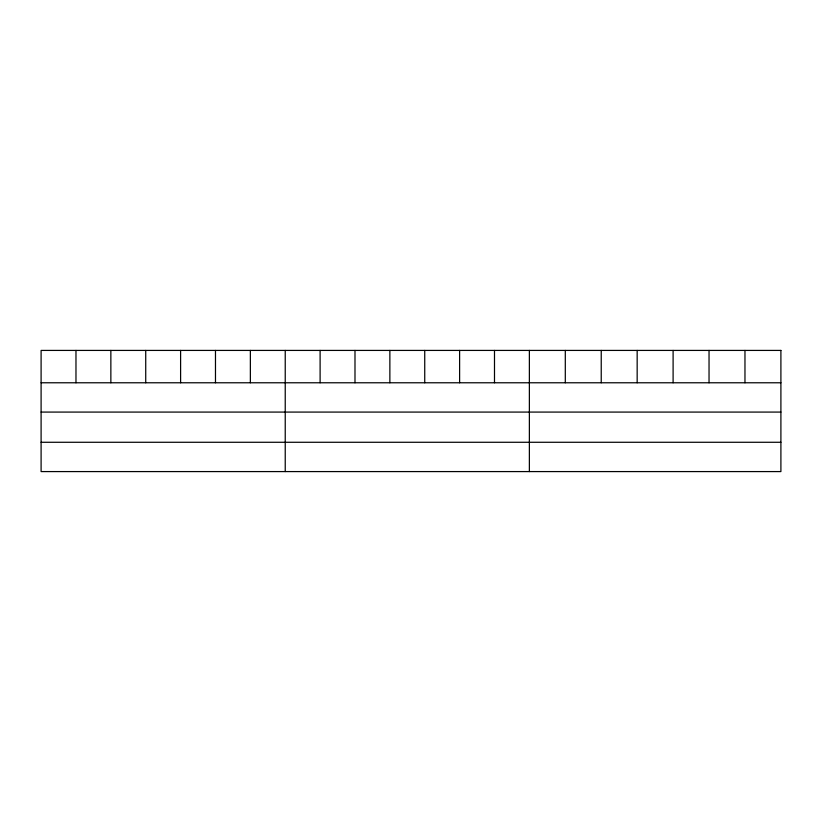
<?xml version="1.0" encoding="UTF-8"?>
<svg xmlns="http://www.w3.org/2000/svg" width="822" height="822" viewBox="0 0 822 822"><rect width="100%" height="100%" fill="white"/><g stroke="black" fill="none" stroke-linecap="round" stroke-linejoin="round"><path stroke-width="1.23" d="M41.1 382.775L780.9 382.775M41.1 412.079L780.9 412.079M41.1 442.277L780.9 442.277M744.968 350.419L744.968 382.775M709.037 350.419L709.037 382.775M673.105 350.419L673.105 382.775M637.163 350.419L637.163 382.775M601.231 350.419L601.231 382.775M565.3 350.419L565.3 382.775M529.368 350.419L529.368 471.581M494.495 350.419L494.495 382.775M459.611 350.419L459.611 382.775M424.738 350.419L424.738 382.775M389.864 350.419L389.864 382.775M354.991 350.419L354.991 382.775M320.107 350.419L320.107 382.775M285.234 350.419L285.234 471.581M250.361 350.419L250.361 382.775M215.477 350.419L215.477 382.775M180.604 350.419L180.604 382.775M145.73 350.419L145.73 382.775M110.857 350.419L110.857 382.775M75.973 350.419L75.973 382.775M780.9 350.419L41.1 350.419L41.1 471.581L780.9 471.581L780.9 350.419"/></g></svg>
